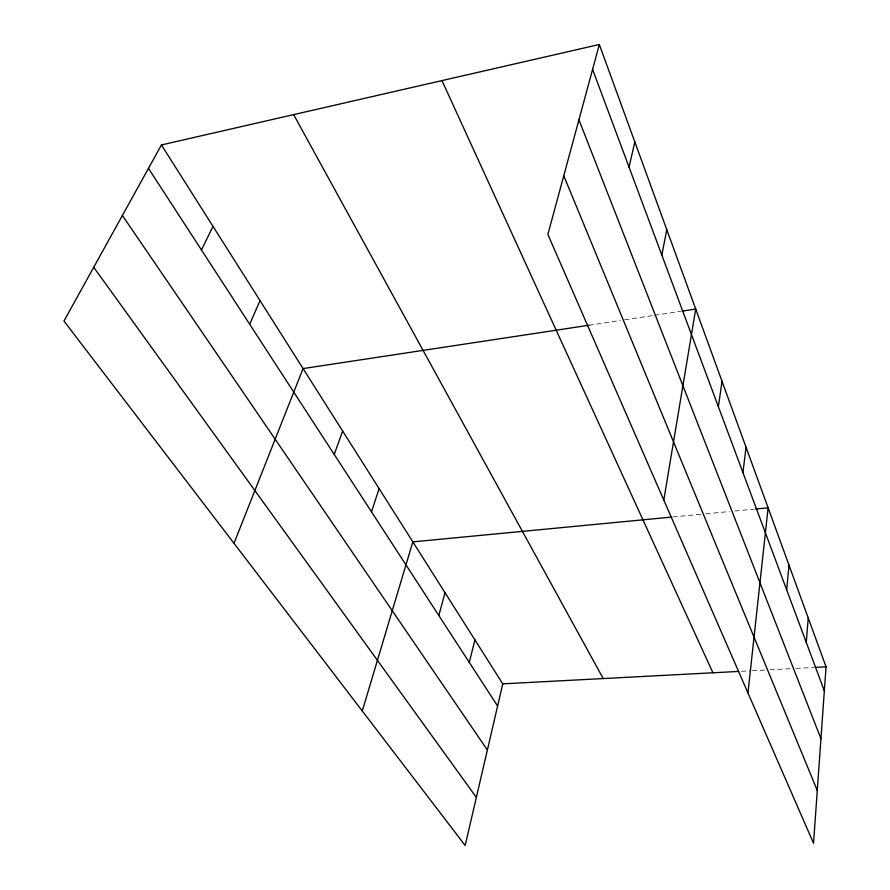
<?xml version="1.0" encoding="UTF-8"?>
<svg xmlns="http://www.w3.org/2000/svg" width="890" height="890" viewBox="0 0 890 890"><rect width="100%" height="100%" fill="white"/><g stroke="black" fill="none" stroke-linecap="round" stroke-linejoin="round"><path stroke-width="0.67" stroke-dasharray="4.45 3.34" d="M589.024 325.228L620.497 320.456M624.602 319.833L653.316 315.483M654.684 315.271L680.672 311.333M673.029 516.945L701.743 514.197M705.859 513.797L729.377 511.55M734.918 511.016L754.286 509.158M741.47 671.283L750.982 670.782M752.339 670.715L765.923 669.992M770.006 669.781L790.509 668.702M795.972 668.412L813.738 667.478"/><path stroke-width="1.33" d="M599.337 44.5L826.042 666.832L813.538 843.253L547.873 234.415L599.337 44.5L161.435 144.948L63.958 321.056L465.181 845.5L502.761 683.854L161.435 144.948M806.251 642.391L808.254 618.005M786.671 589.881L789.007 565.172M747.956 692.954L768.126 507.834L755.666 509.024M742.916 472.512L746.076 447.303M718.364 406.674L722.024 381.298M663.795 500.069L695.713 309.053L682.04 311.122M661.826 255.063L666.777 229.631M629.052 167.153L634.826 141.899M469.275 662.405L474.937 639.921M438.803 615.48L445.045 592.718M362.274 710.999L412.838 541.876L671.661 517.079M371.508 511.85L379.096 488.61M334.24 454.445L342.628 431.027M234.003 543.323L303.078 368.582L589.024 325.228M249.678 324.216L260.036 300.62M201.452 249.945L213.01 226.371M502.761 683.854L738.756 671.427M815.106 667.4L826.042 666.832M93.717 267.3L476.361 797.395M122.397 215.491L487.375 750.025M148.474 168.366L497.61 706.037M293.644 114.621L603.22 678.569M441.974 80.601L712.935 672.784M563.77 175.753L817.276 790.465M578.934 119.805L820.947 738.722M592.595 69.387L824.34 690.885"/></g></svg>
